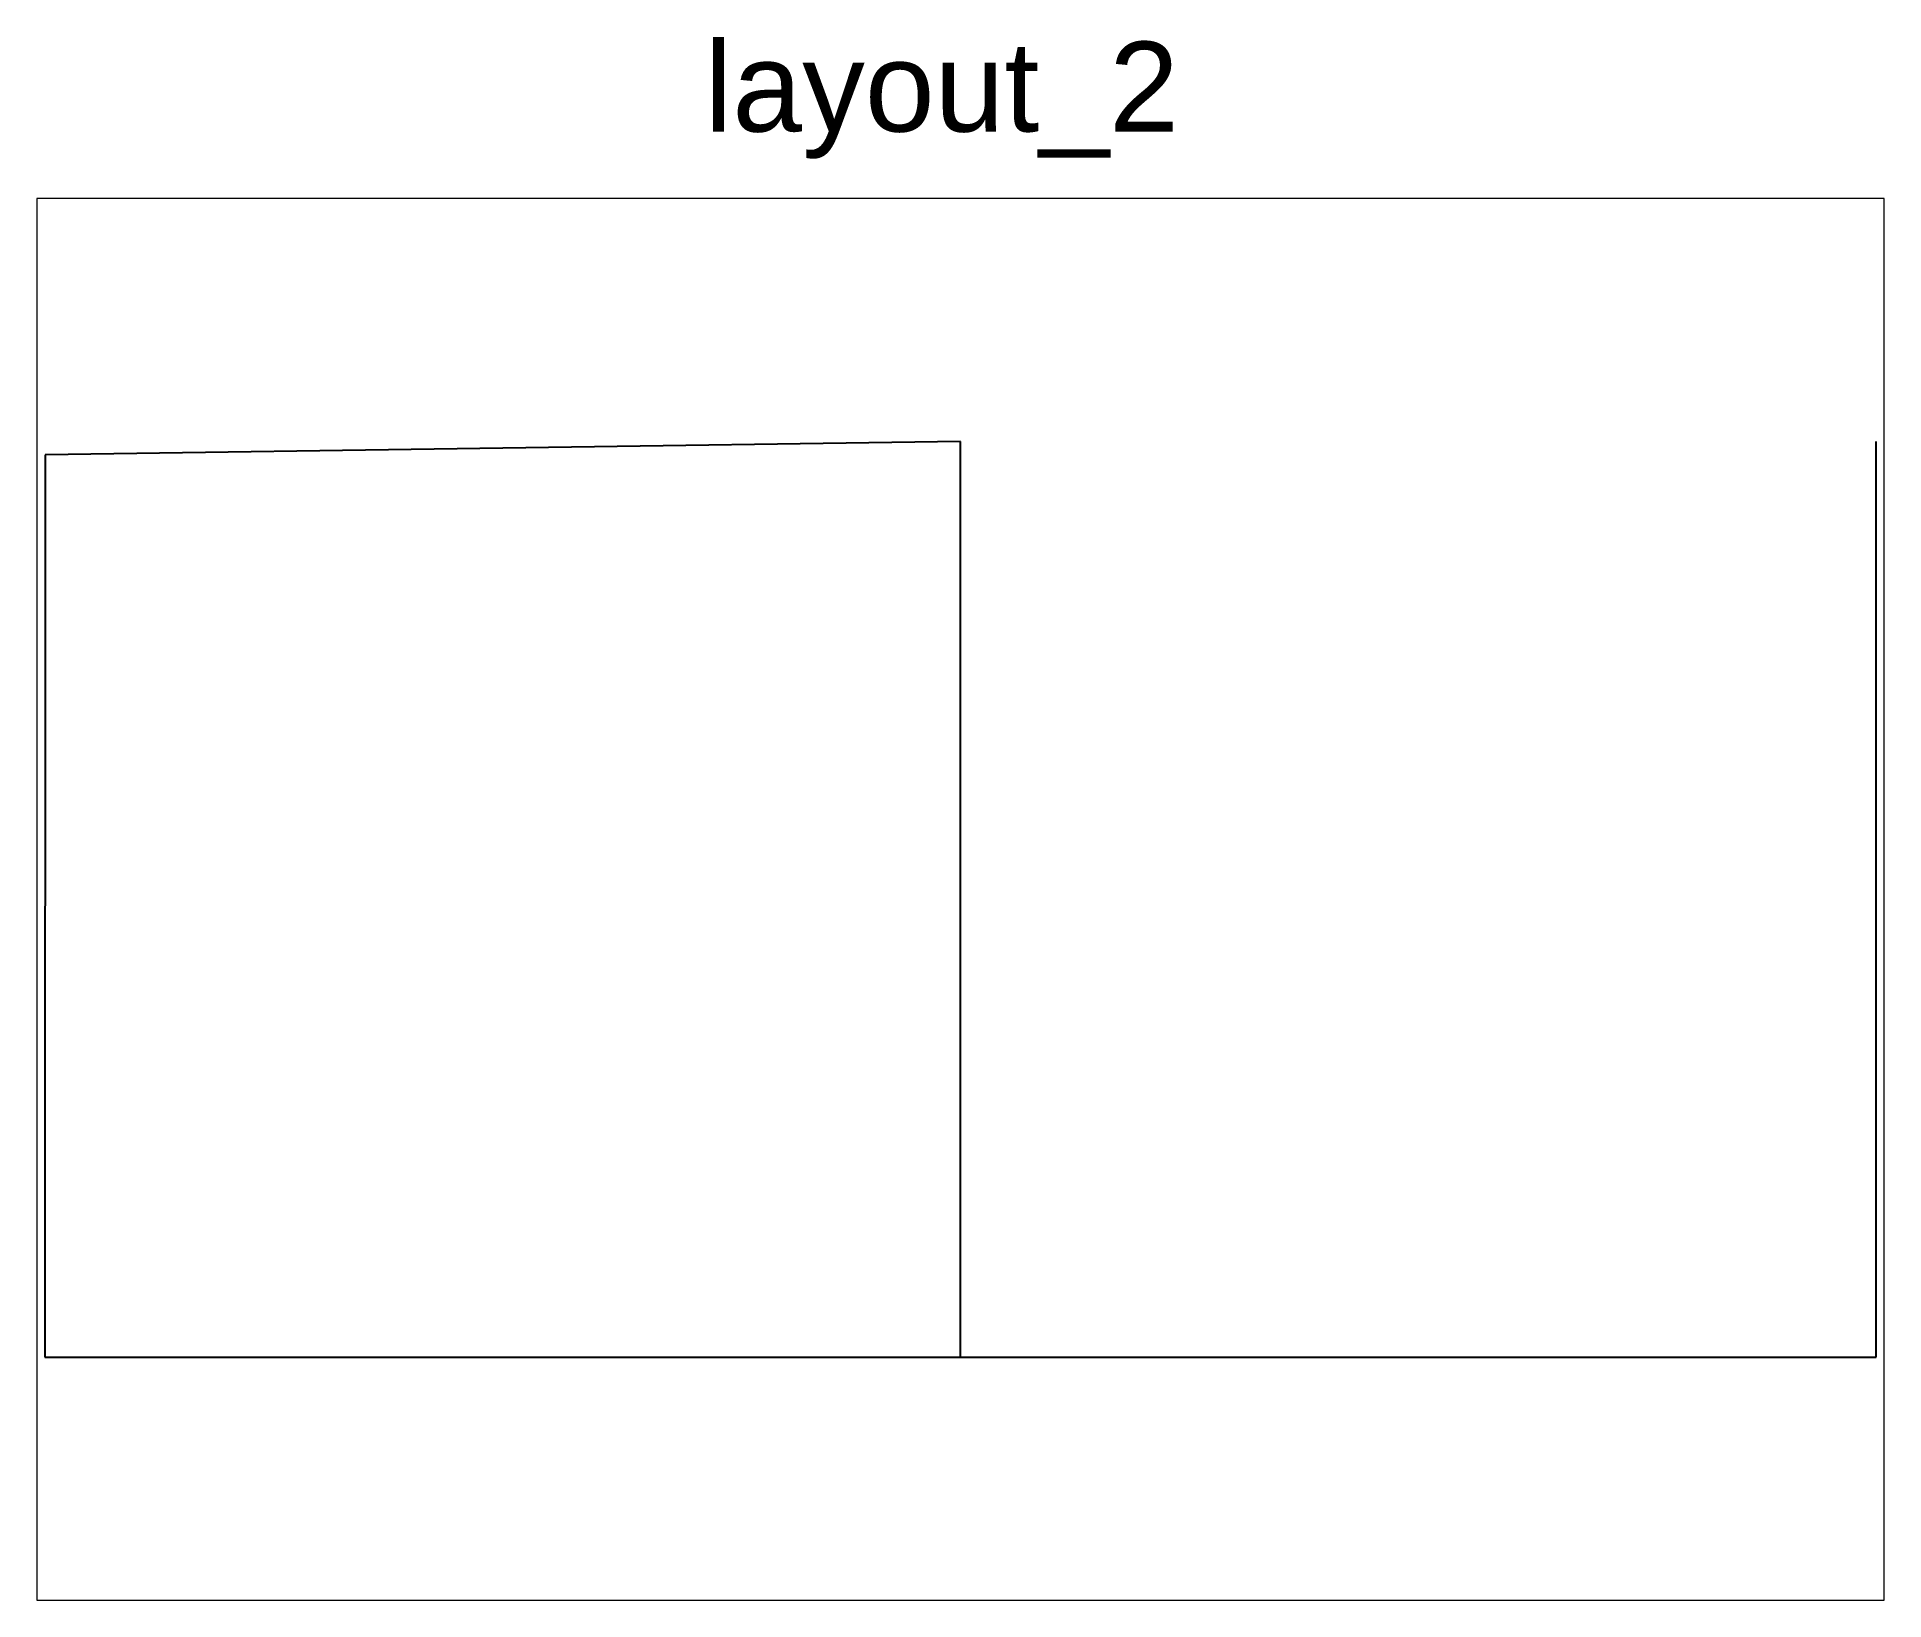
# Paper-space layout 'Layout_2' of a CAD drawing. Header units: millimetres. Extents: x 26 to 231, y 20 to 193.
# The model-space entities are those that its viewports show. They can reach past a viewport. Long polylines and large blocks are cut down to what shows.
import ezdxf

# ---------------------------------------------------------------- set-up
doc = ezdxf.new("R2010")
doc.units = ezdxf.units.MM
doc.layers.add('Layer1', color=7, linetype='Continuous')
doc.layers.add('Layer2', color=7, linetype='Continuous')
doc.styles.get("Standard").update_dxf_attribs({"font": 'arial.ttf'})

msp = doc.modelspace()

# ---------------------------------------------------------------- linework, layer by layer
for p, q in [((32000, 2000), (30000.2, 1970.9)), ((32000, 0), (32000, 2000)), ((30000.2, 1970.9), (30000, 0)), ((30000, 0), (32000, 0))]:
    msp.add_line(p, q)
at = {"layer": 'Layer1'}
msp.add_line((32000, 0), (34000, 0), dxfattribs=at)
at = {"layer": 'Layer2'}
msp.add_line((34000, 0), (34000, 2000), dxfattribs=at)

psp = doc.layouts.new('Layout_2')

# ---------------------------------------------------------------- texts
at = {"layer": 'Layer2'}
psp.add_text('layout_2', height=10, dxfattribs=at).set_placement((100, 182.94))

# ---------------------------------------------------------------- viewports
psp.add_viewport(center=(128.5, 97.5), size=(205.6, 156), view_center_point=(32000, 1000), view_height=3061.6814, dxfattribs=at)

doc.saveas('drawing.dxf')
